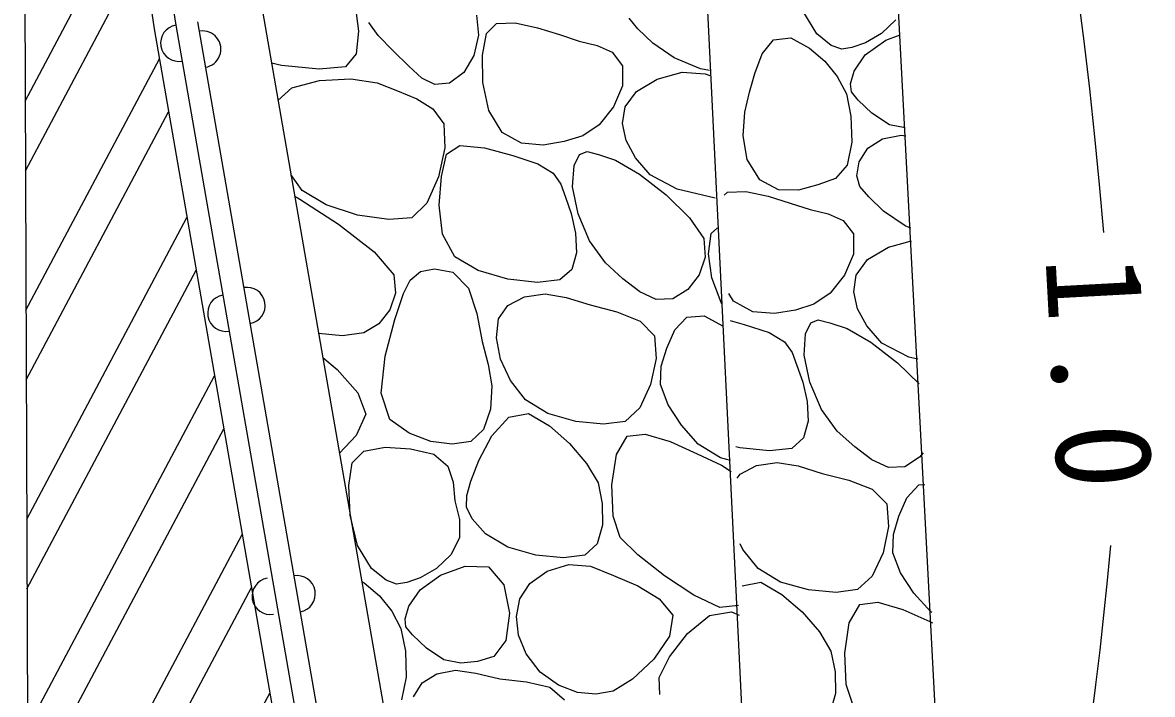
# Model space of a CAD drawing. Units: millimetres, scale not verified. Extents: x 40000 to 680000, y 20000 to 380000.
# Drawn here: x 368284 to 383735, y 260778 to 269966 of the extents above; entities that cross this region are included whole.
import ezdxf

# ---------------------------------------------------------------- set-up
doc = ezdxf.new("R2010")
doc.units = ezdxf.units.MM
doc.header["$LTSCALE"] = 1000
doc.layers.add('M-BGD', color=7, linetype='Continuous', lineweight=25)
doc.styles.add('ＭＳ ゴシック', font='')
doc.styles.get('ＭＳ ゴシック').set_extended_font_data('MS Gothic')

msp = doc.modelspace()

# ---------------------------------------------------------------- linework, layer by layer
at = {"layer": 'M-BGD'}
for p, q in [((368284, 278780), (368359, 257573)), ((380918, 257671), (379947, 276192)), ((378205, 258894), (377544, 272450)), ((368319, 268892), (369813, 271704)), ((369835, 271533), (370083, 269882)), ((370132, 271574), (370379, 269930)), ((368323, 267939), (369922, 270950)), ((382804, 269710), (382720, 270360)), ((371564, 270122), (373325, 260008)), ((372834, 270201), (372877, 269850)), ((379145, 269811), (378953, 270127)), ((370675, 269978), (372441, 259837)), ((373147, 269789), (373021, 269967)), ((374493, 270065), (374520, 269793)), ((374627, 269818), (374767, 269955)), ((374767, 269955), (375019, 269964)), ((375019, 269964), (375324, 269896)), ((376700, 269881), (376579, 270026)), ((380227, 270005), (380032, 269816)), ((370083, 269882), (371851, 259724)), ((370379, 269930), (372155, 259737)), ((372877, 269850), (372845, 269540)), ((373351, 269578), (373147, 269789)), ((374520, 269793), (374457, 269517)), ((374574, 269522), (374627, 269818)), ((375324, 269896), (375626, 269802)), ((375626, 269802), (375898, 269713)), ((376901, 269685), (376700, 269881)), ((379343, 269653), (379145, 269811)), ((380032, 269816), (379810, 269689)), ((380090, 269726), (380286, 269798)), ((375898, 269713), (376144, 269653)), ((376144, 269653), (376346, 269560)), ((377196, 269482), (376901, 269685)), ((378399, 269539), (378554, 269732)), ((378554, 269732), (378789, 269757)), ((378789, 269757), (379046, 269616)), ((379487, 269601), (379343, 269653)), ((379810, 269689), (379626, 269624)), ((379809, 269526), (380090, 269726)), ((382879, 269059), (382804, 269710)), ((372845, 269540), (372698, 269359)), ((373565, 269368), (373351, 269578)), ((374457, 269517), (374320, 269282)), ((374577, 269145), (374574, 269522)), ((376346, 269560), (376489, 269376)), ((377555, 269335), (377196, 269482)), ((378297, 269269), (378399, 269539)), ((379046, 269616), (379256, 269439)), ((379626, 269624), (379487, 269601)), ((379655, 269301), (379809, 269526)), ((368329, 266033), (370155, 269468)), ((371827, 269379), (371687, 269412)), ((372342, 269328), (371827, 269379)), ((372698, 269359), (372342, 269328)), ((373746, 269207), (373565, 269368)), ((376489, 269376), (376488, 269100)), ((377679, 269310), (377555, 269335)), ((379256, 269439), (379423, 269230)), ((371967, 269074), (372344, 269173)), ((372344, 269173), (372774, 269195)), ((372774, 269195), (373134, 269142)), ((373923, 269120), (373746, 269207)), ((374320, 269282), (374124, 269135)), ((376679, 269023), (376964, 269193)), ((376964, 269193), (377303, 269286)), ((377303, 269286), (377621, 269264)), ((377621, 269264), (377681, 269242)), ((378225, 269013), (378297, 269269)), ((379423, 269230), (379551, 268993)), ((379606, 269127), (379655, 269301)), ((371776, 268902), (371967, 269074)), ((373134, 269142), (373413, 269032)), ((373413, 269032), (373675, 268924)), ((374124, 269135), (373923, 269120)), ((374659, 268765), (374577, 269145)), ((376488, 269100), (376365, 268813)), ((376523, 268813), (376679, 269023)), ((378161, 268742), (378225, 269013)), ((379619, 269017), (379606, 269127)), ((379711, 268906), (379619, 269017)), ((382947, 268405), (382879, 269059)), ((373675, 268924), (373894, 268785)), ((379551, 268993), (379613, 268686)), ((379899, 268726), (379711, 268906)), ((368333, 265080), (370280, 268746)), ((373894, 268785), (374044, 268579)), ((374842, 268463), (374659, 268765)), ((376365, 268813), (376167, 268568)), ((376490, 268584), (376523, 268813)), ((378138, 268419), (378161, 268742)), ((380138, 268569), (379899, 268726)), ((374044, 268579), (374060, 268252)), ((376167, 268568), (375944, 268416)), ((376538, 268352), (376490, 268584)), ((379613, 268686), (379625, 268331)), ((380356, 268525), (380138, 268569)), ((375108, 268316), (374842, 268463)), ((375944, 268416), (375691, 268340)), ((378194, 268094), (378138, 268419)), ((380044, 268378), (380298, 268428)), ((380298, 268428), (380361, 268419)), ((383011, 267750), (382947, 268405)), ((374060, 268252), (373973, 267854)), ((374082, 268166), (374262, 268285)), ((374262, 268285), (374599, 268254)), ((374599, 268254), (374990, 268147)), ((375402, 268290), (375108, 268316)), ((375691, 268340), (375402, 268290)), ((376665, 268118), (376538, 268352)), ((379625, 268331), (379563, 268017)), ((379727, 268060), (379844, 268250)), ((379844, 268250), (380044, 268378)), ((374013, 267863), (374082, 268166)), ((374990, 268147), (375331, 268035)), ((375826, 268011), (375899, 268162)), ((375899, 268162), (376003, 268201)), ((376003, 268201), (376160, 268163)), ((376160, 268163), (376394, 268083)), ((376394, 268083), (376720, 267893)), ((376869, 267882), (376665, 268118)), ((378367, 267817), (378194, 268094)), ((375331, 268035), (375539, 267906)), ((375806, 267719), (375826, 268011)), ((379563, 268017), (379402, 267834)), ((379692, 267870), (379727, 268060)), ((372109, 267670), (371953, 267887)), ((373973, 267854), (373812, 267498)), ((373981, 267469), (374013, 267863)), ((375539, 267906), (375645, 267758)), ((376720, 267893), (377084, 267610)), ((377237, 267689), (376869, 267882)), ((378623, 267680), (378367, 267817)), ((379402, 267834), (379160, 267747)), ((379735, 267726), (379692, 267870)), ((372436, 267472), (372109, 267670)), ((375645, 267758), (375707, 267578)), ((375883, 267350), (375806, 267719)), ((377757, 267564), (377237, 267689)), ((377880, 267604), (377924, 267647)), ((377924, 267647), (378175, 267657)), ((378175, 267657), (378480, 267590)), ((378894, 267676), (378623, 267680)), ((379160, 267747), (378894, 267676)), ((379857, 267581), (379735, 267726)), ((383072, 267095), (383011, 267750)), ((372005, 267591), (372077, 267551)), ((372077, 267551), (372606, 267207)), ((372866, 267334), (372436, 267472)), ((373812, 267498), (373606, 267296)), ((374027, 267074), (373981, 267469)), ((375707, 267578), (375786, 267354)), ((377084, 267610), (377404, 267296)), ((378480, 267590), (378783, 267497)), ((378783, 267497), (379055, 267410)), ((380058, 267386), (379857, 267581)), ((373292, 267271), (372866, 267334)), ((375786, 267354), (375847, 267086)), ((376039, 266979), (375883, 267350)), ((379055, 267410), (379301, 267351)), ((379301, 267351), (379504, 267259)), ((380354, 267185), (380058, 267386)), ((368340, 263174), (370532, 267301)), ((372606, 267207), (373091, 266830)), ((373606, 267296), (373292, 267271)), ((377404, 267296), (377601, 267011)), ((377700, 267081), (377789, 267161)), ((379504, 267259), (379648, 267076)), ((380431, 267154), (380354, 267185)), ((374194, 266764), (374027, 267074)), ((375847, 267086), (375857, 266818)), ((377601, 267011), (377619, 266756)), ((377666, 266805), (377700, 267081)), ((379648, 267076), (379648, 266799)), ((376255, 266680), (376039, 266979)), ((379840, 266724), (380124, 266895)), ((380124, 266895), (380440, 266983)), ((373091, 266830), (373362, 266517)), ((374513, 266575), (374194, 266764)), ((375857, 266818), (375794, 266591)), ((377619, 266756), (377536, 266516)), ((377712, 266473), (377666, 266805)), ((379648, 266799), (379526, 266512)), ((379684, 266513), (379840, 266724)), ((368343, 262221), (370658, 266578)), ((373583, 266445), (373724, 266561)), ((373724, 266561), (373918, 266600)), ((373918, 266600), (374169, 266554)), ((374169, 266554), (374382, 266335)), ((374922, 266457), (374513, 266575)), ((375794, 266591), (375632, 266447)), ((376493, 266463), (376255, 266680)), ((373362, 266517), (373383, 266266)), ((373493, 266259), (373583, 266445)), ((375327, 266413), (374922, 266457)), ((375632, 266447), (375327, 266413)), ((376724, 266285), (376493, 266463)), ((377536, 266516), (377380, 266317)), ((377837, 266138), (377712, 266473)), ((379526, 266512), (379329, 266266)), ((379652, 266283), (379684, 266513)), ((373383, 266266), (373305, 266036)), ((373377, 265906), (373493, 266259)), ((374382, 266335), (374497, 265986)), ((375149, 266214), (375429, 266254)), ((375429, 266254), (375720, 266208)), ((376951, 266180), (376724, 266285)), ((377380, 266317), (377176, 266187)), ((378005, 266155), (377942, 266259)), ((379329, 266266), (379107, 266113)), ((379701, 266052), (379652, 266283)), ((374793, 265912), (374922, 266098)), ((374922, 266098), (375149, 266214)), ((375720, 266208), (376046, 266104)), ((376046, 266104), (376410, 266009)), ((377176, 266187), (376951, 266180)), ((377846, 266124), (377837, 266138)), ((378272, 266009), (378005, 266155)), ((379107, 266113), (378855, 266035)), ((373305, 266036), (373154, 265848)), ((374497, 265986), (374569, 265606)), ((376410, 266009), (376730, 265883)), ((377204, 265764), (377368, 265939)), ((377368, 265939), (377607, 265955)), ((377607, 265955), (377863, 265815)), ((378566, 265985), (378272, 266009)), ((378855, 266035), (378566, 265985)), ((379829, 265818), (379701, 266052)), ((373154, 265848), (372952, 265722)), ((373242, 265402), (373377, 265906)), ((374764, 265655), (374793, 265912)), ((376730, 265883), (376927, 265683)), ((377959, 265892), (378154, 265839)), ((378154, 265839), (378495, 265729)), ((378991, 265708), (379063, 265859)), ((379063, 265859), (379166, 265899)), ((379166, 265899), (379324, 265861)), ((379324, 265861), (379559, 265782)), ((379559, 265782), (379886, 265593)), ((380034, 265583), (379829, 265818)), ((372659, 265684), (372331, 265715)), ((372952, 265722), (372659, 265684)), ((374820, 265363), (374764, 265655)), ((376927, 265683), (376948, 265374)), ((377093, 265512), (377204, 265764)), ((378495, 265729), (378705, 265601)), ((378972, 265416), (378991, 265708)), ((374569, 265606), (374653, 265291)), ((377016, 265265), (377093, 265512)), ((378705, 265601), (378811, 265453)), ((379886, 265593), (380250, 265312)), ((380403, 265392), (380034, 265583)), ((372388, 265387), (372587, 265221)), ((373186, 264896), (373242, 265402)), ((374955, 265069), (374820, 265363)), ((376948, 265374), (376873, 265014)), ((378811, 265453), (378874, 265274)), ((379051, 265047), (378972, 265416)), ((380250, 265312), (380547, 265024)), ((380529, 265362), (380403, 265392)), ((372587, 265221), (372870, 264900)), ((374653, 265291), (374700, 265000)), ((377008, 265015), (377016, 265265)), ((378874, 265274), (378954, 265050)), ((368350, 260315), (370909, 265133)), ((374700, 265000), (374682, 264681)), ((375163, 264805), (374955, 265069)), ((376873, 265014), (376724, 264697)), ((377111, 264737), (377008, 265015)), ((378954, 265050), (379016, 264783)), ((379208, 264676), (379051, 265047)), ((372870, 264900), (372979, 264609)), ((373306, 264537), (373186, 264896)), ((375469, 264620), (375163, 264805)), ((376724, 264697), (376524, 264512)), ((377293, 264458), (377111, 264737)), ((379016, 264783), (379027, 264514)), ((372979, 264609), (372847, 264318)), ((373573, 264350), (373306, 264537)), ((374682, 264681), (374589, 264403)), ((374701, 264312), (374932, 264568)), ((374932, 264568), (375201, 264621)), ((375201, 264621), (375488, 264450)), ((375852, 264510), (375469, 264620)), ((379426, 264379), (379208, 264676)), ((368353, 259361), (371035, 264410)), ((374589, 264403), (374414, 264237)), ((375488, 264450), (375764, 264209)), ((376230, 264474), (375852, 264510)), ((376524, 264512), (376230, 264474)), ((377522, 264201), (377293, 264458)), ((379027, 264514), (378965, 264287)), ((379665, 264163), (379426, 264379)), ((372847, 264318), (372616, 264077)), ((373869, 264238), (373573, 264350)), ((374161, 264200), (373869, 264238)), ((374414, 264237), (374161, 264200)), ((374523, 263979), (374701, 264312)), ((376405, 264058), (376551, 264308)), ((376551, 264308), (376798, 264338)), ((376798, 264338), (377140, 264235)), ((377140, 264235), (377509, 264069)), ((378965, 264287), (378803, 264143)), ((372791, 263947), (372950, 264104)), ((372950, 264104), (373242, 264159)), ((373242, 264159), (373588, 264136)), ((373588, 264136), (373909, 264062)), ((375764, 264209), (375998, 263937)), ((377509, 264069), (377841, 263913)), ((377828, 264015), (377522, 264201)), ((378094, 264149), (378038, 264165)), ((378499, 264107), (378094, 264149)), ((378803, 264143), (378499, 264107)), ((379897, 263985), (379665, 264163)), ((380599, 264080), (380552, 264021)), ((372746, 263636), (372791, 263947)), ((373909, 264062), (374101, 263900)), ((374416, 263695), (374523, 263979)), ((375998, 263937), (376155, 263671)), ((376342, 263643), (376405, 264058)), ((377965, 263976), (377828, 264015)), ((377841, 263913), (377973, 263827)), ((378322, 263908), (378602, 263948)), ((378602, 263948), (378893, 263904)), ((380124, 263882), (379897, 263985)), ((380552, 264021), (380349, 263889)), ((374101, 263900), (374171, 263679)), ((378058, 263735), (378096, 263790)), ((378096, 263790), (378322, 263908)), ((378893, 263904), (379220, 263801)), ((379220, 263801), (379584, 263708)), ((380349, 263889), (380124, 263882)), ((372766, 263227), (372746, 263636)), ((374171, 263679), (374197, 263425)), ((374360, 263499), (374416, 263695)), ((376155, 263671), (376211, 263390)), ((376360, 263216), (376342, 263643)), ((379584, 263708), (379904, 263583)), ((380379, 263467), (380542, 263642)), ((380542, 263642), (380622, 263648)), ((374357, 263340), (374360, 263499)), ((379904, 263583), (380102, 263384)), ((380269, 263214), (380379, 263467)), ((374197, 263425), (374260, 263168)), ((374434, 263179), (374357, 263340)), ((376211, 263390), (376213, 263094)), ((380102, 263384), (380125, 263075)), ((372866, 262815), (372766, 263227)), ((374260, 263168), (374260, 262918)), ((374614, 262976), (374434, 263179)), ((376457, 262926), (376360, 263216)), ((380193, 262967), (380269, 263214)), ((376213, 263094), (376141, 262839)), ((380125, 263075), (380052, 262716)), ((368450, 257624), (371287, 262965)), ((374260, 262918), (374139, 262688)), ((374920, 262790), (374614, 262976)), ((376141, 262839), (375975, 262682)), ((376698, 262687), (376457, 262926)), ((378133, 262761), (378099, 262836)), ((380187, 262716), (380193, 262967)), ((373057, 262499), (372866, 262815)), ((374139, 262688), (373943, 262499)), ((375303, 262680), (374920, 262790)), ((375682, 262645), (375303, 262680)), ((375975, 262682), (375682, 262645)), ((377063, 262398), (376698, 262687)), ((378342, 262499), (378133, 262761)), ((380052, 262716), (379904, 262397)), ((380291, 262439), (380187, 262716)), ((383120, 262337), (383168, 262815)), ((374001, 262409), (374338, 262531)), ((374338, 262531), (374654, 262523)), ((374654, 262523), (374865, 262278)), ((375460, 262462), (375754, 262553)), ((375754, 262553), (376051, 262531)), ((376051, 262531), (376364, 262404)), ((373254, 262339), (373057, 262499)), ((373721, 262373), (373537, 262309)), ((373719, 262210), (374001, 262409)), ((373943, 262499), (373721, 262373)), ((375219, 262294), (375460, 262462)), ((376364, 262404), (376699, 262261)), ((377466, 262134), (377063, 262398)), ((378649, 262314), (378342, 262499)), ((379904, 262397), (379704, 262212)), ((380474, 262161), (380291, 262439)), ((368960, 257626), (371413, 262242)), ((372924, 262322), (372956, 262304)), ((372956, 262304), (373166, 262126)), ((373398, 262287), (373254, 262339)), ((373537, 262309), (373398, 262287)), ((374865, 262278), (374942, 261891)), ((375083, 262085), (375219, 262294)), ((376699, 262261), (376991, 262085)), ((378125, 262263), (378381, 262315)), ((378381, 262315), (378668, 262145)), ((379033, 262206), (378649, 262314)), ((379704, 262212), (379411, 262172)), ((383071, 261860), (383120, 262337)), ((373166, 262126), (373332, 261916)), ((373564, 261986), (373719, 262210)), ((375040, 261845), (375083, 262085)), ((376991, 262085), (377175, 261863)), ((377820, 261967), (377466, 262134)), ((378668, 262145), (378946, 261906)), ((379411, 262172), (379033, 262206)), ((380704, 261905), (380474, 262161)), ((373332, 261916), (373458, 261678)), ((373515, 261812), (373564, 261986)), ((377680, 261859), (377980, 261907)), ((378075, 261992), (377820, 261967)), ((377980, 261907), (378082, 261863)), ((378946, 261906), (379181, 261634)), ((379588, 261757), (379732, 262008)), ((379732, 262008), (379980, 262039)), ((379980, 262039), (380321, 261937)), ((380321, 261937), (380692, 261773)), ((380718, 261896), (380704, 261905)), ((373527, 261703), (373515, 261812)), ((374942, 261891), (374894, 261513)), ((375066, 261589), (375040, 261845)), ((377175, 261863), (377132, 261575)), ((377378, 261613), (377680, 261859)), ((379527, 261342), (379588, 261757)), ((380692, 261773), (380726, 261757)), ((383019, 261383), (383071, 261860)), ((373458, 261678), (373519, 261371)), ((373618, 261591), (373527, 261703)), ((377131, 261290), (377378, 261613)), ((379181, 261634), (379339, 261369)), ((373806, 261410), (373618, 261591)), ((374894, 261513), (374730, 261295)), ((375170, 261331), (375066, 261589)), ((377132, 261575), (376916, 261261)), ((373519, 261371), (373530, 261016)), ((374044, 261252), (373806, 261410)), ((374730, 261295), (374505, 261229)), ((375363, 261084), (375170, 261331)), ((376992, 261010), (377131, 261290)), ((379339, 261369), (379397, 261088)), ((379546, 260915), (379527, 261342)), ((382964, 260907), (383019, 261383)), ((374277, 261203), (374044, 261252)), ((374505, 261229), (374277, 261203)), ((376916, 261261), (376625, 260988)), ((373530, 261016), (373467, 260703)), ((373748, 260935), (373949, 261061)), ((373949, 261061), (374203, 261110)), ((374203, 261110), (374483, 261069)), ((374483, 261069), (374809, 260990)), ((374809, 260990), (375174, 260950)), ((375613, 260904), (375363, 261084)), ((376625, 260988), (376360, 260824)), ((376997, 260775), (376992, 261010)), ((379397, 261088), (379400, 260792)), ((373630, 260744), (373748, 260935)), ((375174, 260950), (375496, 260879)), ((375496, 260879), (375693, 260704)), ((375871, 260805), (375613, 260904)), ((376360, 260824), (376124, 260781)), ((379644, 260625), (379546, 260915)), ((382904, 260431), (382964, 260907)), ((369982, 257630), (371664, 260797)), ((376124, 260781), (375871, 260805)), ((379400, 260792), (379329, 260537))]:
    msp.add_line(p, q, dxfattribs=at)
for centre, start, end in [((370422, 269684), 99.8857, 279.8857), ((370746, 269602), 278.6794, 98.6794), ((371065, 265992), 99.8857, 279.8857), ((371351, 266095), 279.8768, 99.8767), ((371672, 262120), 99.8857, 279.8857), ((372037, 262153), 279.8768, 99.8767)]:
    msp.add_arc(centre, 250, start, end, dxfattribs=at)

# ---------------------------------------------------------------- texts
at = {"layer": 'M-BGD', "insert": (382252, 266746), "char_height": 1320, "attachment_point": 7, "rotation": 273.1, "style": 'ＭＳ ゴシック'}
msp.add_mtext('\\T1.28;1.0', dxfattribs=at)

doc.saveas('drawing.dxf')
